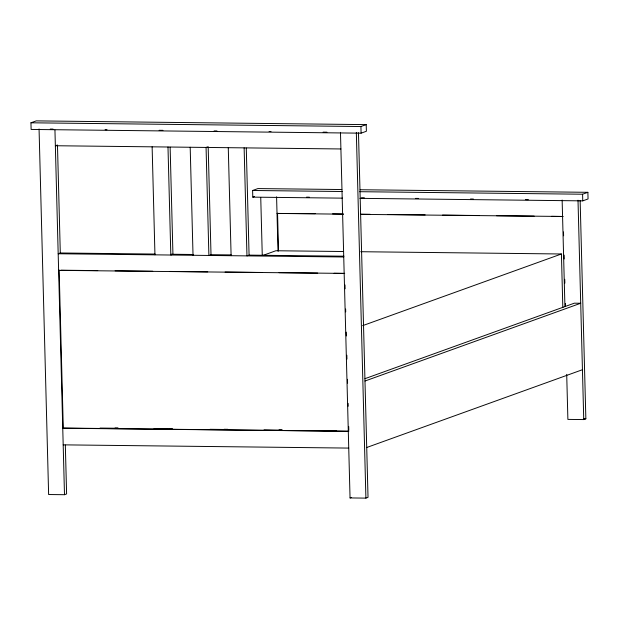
<?xml version="1.0" encoding="UTF-8"?>
<svg xmlns="http://www.w3.org/2000/svg" width="619" height="619" viewBox="0 0 619 619"><rect width="100%" height="100%" fill="white"/><g stroke="black" fill="none" stroke-linecap="round" stroke-linejoin="round"><path stroke-width="0.93" d="M30.95 122.794L36.235 120.883L366.208 124.62L366.386 131.267L361.094 133.17L31.12 129.441L30.95 122.794L360.923 126.524L366.208 124.62M56.762 145.225L55.354 145.736L340.907 148.962M207.473 146.935L206.065 147.438L208.889 255.454L211.009 254.695L231.282 254.92M155.152 254.061L60.298 252.985L58.186 253.751L343.738 256.978M342.524 198.15L252.792 197.136L252.614 190.49L257.906 188.578L341.843 189.53M252.792 197.136L254.556 196.502M315.172 213.663L277.026 213.431L343.584 214.182M343.932 256.196L249.078 255.121L246.966 255.887L244.134 147.871M263.16 255.338L275.865 250.749L343.39 251.515M359.716 191.697L582.587 194.219L587.88 192.316L588.05 198.962L582.765 200.866L359.887 198.343M63.285 428.046L62.751 428.232L348.83 431.273L63.285 428.046L59.145 270.178L58.619 270.364L344.698 273.405L334.09 273.288M362.633 325.656L561.418 253.983L562.826 307.674M364.978 378.673L574.355 303.178L580.699 303.256L364.978 381.033M39.059 128.938L48.63 494.527L64.492 494.705L66.604 493.939L65.328 445.046M366.719 447.498L582.44 369.721M340.473 132.35L350.045 497.939L351.453 497.428M350.045 497.939L365.906 498.117L368.026 497.351L358.478 132.729M566.702 374.34L567.886 419.396L583.748 419.574L585.86 418.815L580.142 200.432M50.255 129.062L53.056 129.092M105.083 129.688L107.017 129.704M159.106 130.3L162.967 130.338M214.097 130.918L216.99 130.949M269.087 131.537L271.014 131.561M323.11 132.149L326.964 132.195M360.173 189.739L587.88 192.316M252.614 190.49L342.346 191.503M306.49 197.152L309.384 197.182M361.481 197.77L364.374 197.809M415.504 198.389L418.398 198.42M470.494 199.008L473.388 199.039M525.477 199.628L528.378 199.666M332.542 213.864L343.15 213.981M360.513 214.182L370.162 214.29M387.525 214.483L425.152 214.909M442.515 215.11L479.176 215.52M496.539 215.722L534.158 216.147M551.529 216.341L563.104 216.472L360.954 214.383M360.761 251.716L561.418 253.983M171.068 254.239L193.213 254.494M61.08 270.201L97.732 270.611M115.103 270.812L152.723 271.238M170.086 271.432L207.713 271.857M225.076 272.051L261.736 272.468M279.099 272.662L317.686 273.103M583.996 418.792L585.86 418.815M115.033 428.039L117.927 428.069M170.024 428.665L171.95 428.681M224.047 429.276L227.9 429.315M279.03 429.896L281.924 429.926M334.02 430.514L335.947 430.538M100.03 428.069L118.361 428.271M154.054 428.681L172.384 428.882M210.011 429.307L227.374 429.509M264.034 429.919L282.365 430.128M318.058 430.53L336.388 430.739M63.184 444.852L348.737 448.086M582.587 194.219L582.765 200.866M578.007 200.223L583.748 419.574M563.507 231.932L563.607 235.8M564.118 255.129L564.219 258.997M564.745 279.293L564.853 283.154M565.379 303.449L565.457 306.351M562.137 200.045L564.93 306.537M360.923 126.524L361.094 133.17M356.335 132.528L365.906 498.117M345 284.957L345.1 288.81M345.634 309.02L345.712 311.914M346.238 332.124L346.338 335.978M346.841 355.229L346.942 359.082M347.476 379.292L347.576 383.146M348.102 403.356L348.18 406.25M348.706 426.46L348.807 430.313M277.552 213.238L278.535 250.927M276.585 196.811L278.008 251.121M260.746 197.6L262.263 255.368M246.277 148.073L249.078 255.121M228.272 147.693L231.104 255.709M208.177 146.68L211.009 254.695M190.195 147.26L193.027 255.276M170.132 147.214L172.933 254.262L170.821 255.02L167.989 147.013M152.127 146.827L154.951 254.842M57.466 144.97L60.298 252.985M54.944 130.036L64.492 494.705"/></g></svg>
